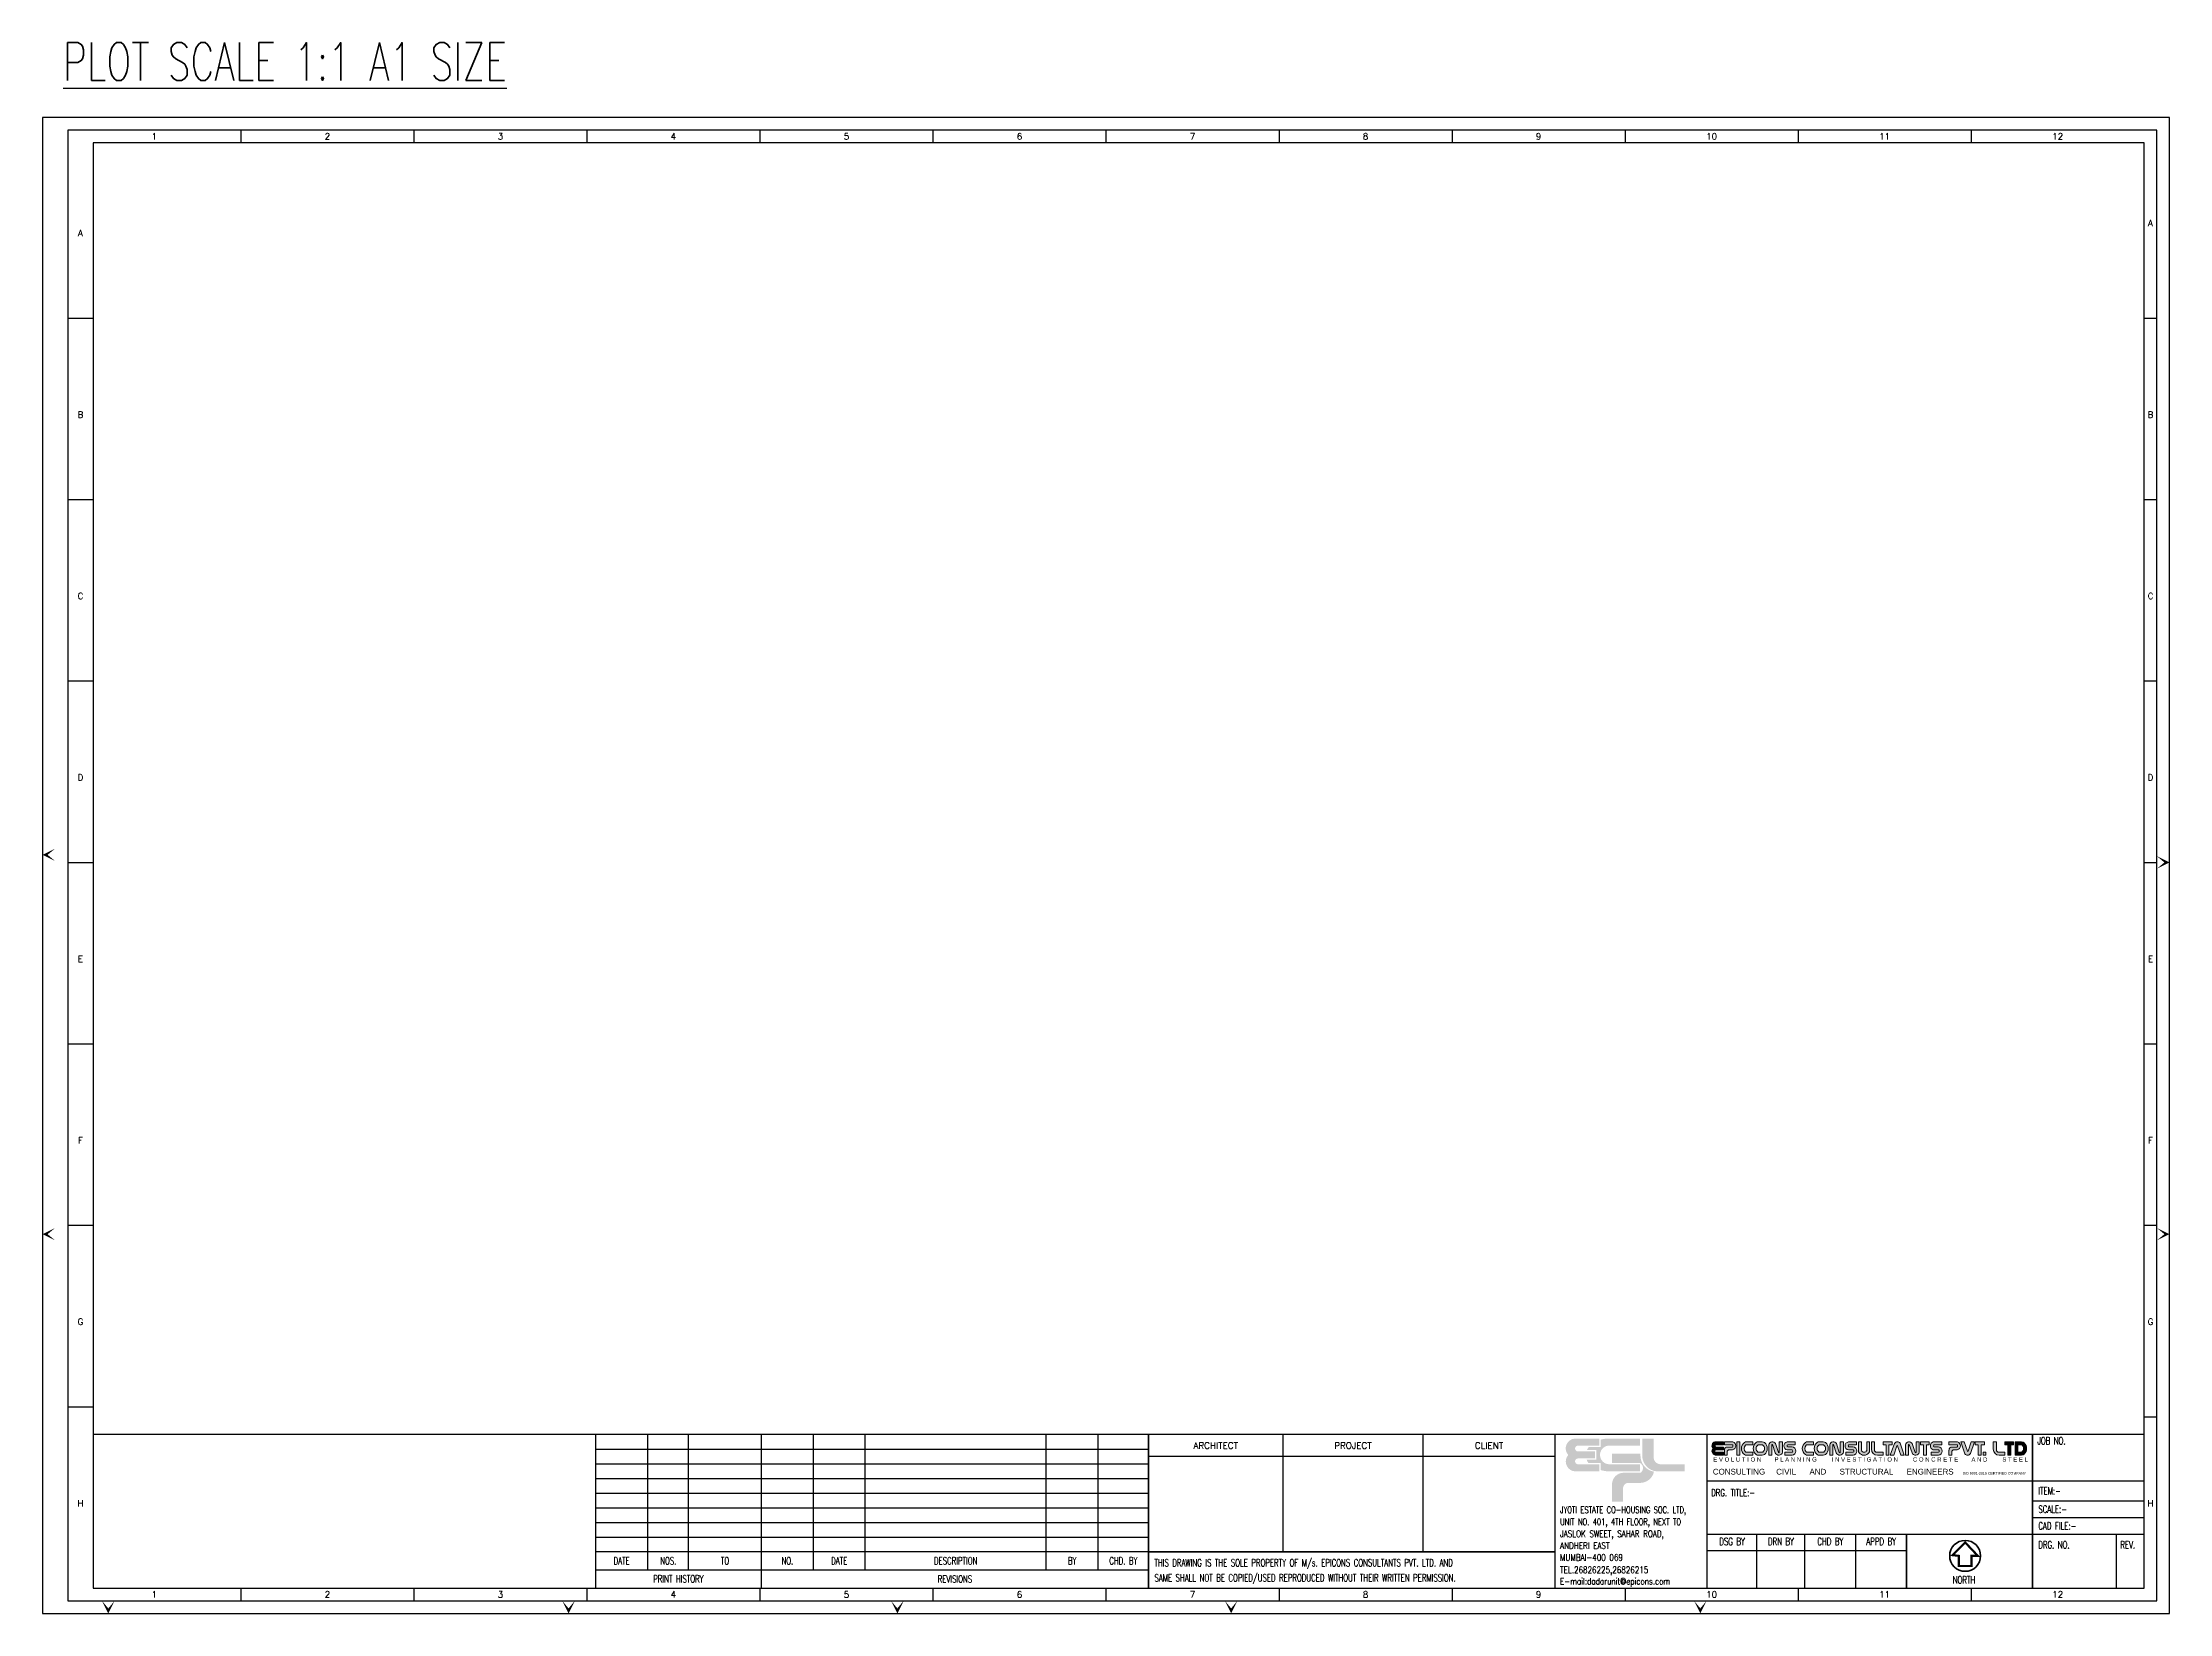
# Model space of a CAD drawing. Header units: inches. Extents: x 33061 to 258472, y -112665 to 58496.
# Drawn here: x 36306 to 120428, y -3643 to 58496 of the extents above; entities that cross this region are included whole.
import ezdxf
from ezdxf.enums import TextEntityAlignment as Align

# ---------------------------------------------------------------- set-up
doc = ezdxf.new("R2010")
doc.units = ezdxf.units.IN
doc.header["$MEASUREMENT"] = 0
doc.layers.add('00 ECPL LOGO', color=250, linetype='Continuous', lineweight=20)
doc.layers.add('00 ELEV-2', color=9, linetype='Continuous', lineweight=30)
for name, color, linetype in [('PNA', 8, 'Continuous'), ('S-TEXT-1', 4, 'Continuous'), ('TEXT (SHEET)', 4, 'Continuous'), ('TITLE', 6, 'Continuous')]:
    doc.layers.add(name, color=color, linetype=linetype)
doc.styles.add('ROMANS', font='simplex.shx', dxfattribs={"width": 0.7})
doc.styles.add('SEC. TEXT', font='arial.ttf', dxfattribs={"height": 180})

# ---------------------------------------------------------------- blocks, each defined once
blk = doc.blocks.new('FOLDER')
at = {"layer": 'PNA'}
for points in [[(-1250, 2500), (0, 0), (0, 1000)], [(1250, 2500), (0, 0), (0, 1000)]]:
    blk.add_solid(points, dxfattribs=at)
blk = doc.blocks.new('ecpl logo')
at = {"layer": '00 ECPL LOGO'}
for color, points in [(256, [(351, -827, 0.621111), (586, -1401), (1442, -1401), (1442, -1151), (682, -1151, -0.917622), (682, -948), (1285, -948), (1285, -702), (682, -702, -0.926164), (682, -501), (1442, -501), (1442, -251), (581, -251, 0.621111), (351, -827)]), (152, [(2940, -251), (2940, -863, 0.384329), (3453, -1401), (4422, -1401), (4422, -1151), (3582, -1151, -0.414214), (3340, -908), (3340, -251)]), (140, [(1887, -779), (1887, -1102), (2862, -1102, -0.232111), (2971, -1281, -0.194401), (2883, -1450), (2269, -1450, 0.364674), (1887, -1802), (1887, -2463), (2269, -2463), (2269, -1996, -0.414214), (2462, -1802), (2899, -1802, 0.338499), (3350, -1412, -0.371272), (2877, -839), (2877, -779)])]:
    blk.add_hatch(color=color, dxfattribs=at).paths.add_polyline_path(points)
h = blk.add_hatch(color=253, dxfattribs=at)
h.dxf.hatch_style = 1
h.paths.add_polyline_path([(995, -993, 0.07148), (1056, -1106), (1486, -1106), (1486, -1356, 0.065387), (1776, -1401), (2862, -1401), (2862, -1151), (1776, -1151, -0.910826), (1742, -501), (2862, -501), (2862, -251), (1776, -251, 0.069483), (1486, -291), (1486, -546), (1071, -546, 0.072407), (1003, -657), (1329, -657), (1329, -993)])
blk = doc.blocks.new('SHEET')
at = {"layer": '00 ECPL LOGO'}
h = blk.add_hatch(color=7, dxfattribs=at)
h.dxf.hatch_style = 1
h.paths.add_polyline_path([(744416, -118817), (744416, -118690), (744100, -118690, 0.261636), (743967, -118765, 0.285841), (743969, -118968, 0.344902), (743992, -119203, 0.204992), (744105, -119251), (744416, -119251), (744416, -119126), (744113, -119126, -1), (744106, -119026), (744416, -119026), (744416, -118912), (744113, -118912, -1), (744111, -118817)])
h = blk.add_hatch(color=7, dxfattribs=at)
h.dxf.hatch_style = 1
h.paths.add_polyline_path([(744815, -118690), (744458, -118690), (744458, -118817), (744798, -118817, -0.440545), (744798, -118912), (744582, -118912, 0.414214), (744458, -119036), (744458, -119251), (744574, -119251), (744574, -119119, -0.414214), (744667, -119026), (744798, -119026, 0.757811)])
h.paths.add_polyline_path([(745106, -118690), (744984, -118690), (744984, -119251), (745106, -119251)])
h.paths.add_polyline_path([(745649, -118690), (745393, -118690, 0.154275), (745304, -118719, 0.519672), (745304, -119223, 0.154275), (745393, -119251), (745649, -119251), (745649, -119126), (745366, -119126, -0.210356), (745343, -119116, -0.388707), (745343, -118827, -0.210356), (745366, -118817), (745649, -118817)])
h.paths.add_polyline_path([(746042, -118690), (745884, -118690, 0.159018), (745792, -118720, 0.507969), (745792, -119221, 0.159018), (745884, -119251), (746042, -119251, 0.173791), (746141, -119215, 0.472311), (746141, -118726, 0.173791)])
h.paths.add_polyline_path([(746053, -118817, -0.185052), (746074, -118825, -0.445894), (746074, -119118, -0.185052), (746053, -119126), (745877, -119126, -0.185052), (745857, -119118, -0.445894), (745857, -118825, -0.185052), (745877, -118817)], flags=16)
h.paths.add_polyline_path([(746598, -118766, 0.723435), (746325, -118817), (746325, -119251), (746445, -119251), (746445, -118817, -0.723435), (746476, -118805), (746591, -119153, 0.724077), (746897, -119126), (746897, -118690), (746758, -118690), (746758, -119125, -0.755661), (746720, -119137)])
h.paths.add_polyline_path([(747431, -118690), (747095, -118690, 0.823713), (747095, -119029), (747293, -119029, -0.713272), (747293, -119126), (746991, -119126), (746991, -119251), (747293, -119251, 0.900309), (747293, -118903), (747119, -118903, -0.746931), (747119, -118817), (747431, -118817)])
h = blk.add_hatch(color=7, dxfattribs=at)
h.dxf.hatch_style = 1
h.paths.add_polyline_path([(748196, -118690), (747940, -118690, 0.154275), (747851, -118719, 0.519672), (747851, -119223, 0.154275), (747940, -119251), (748196, -119251), (748196, -119126), (747913, -119126, -0.210932), (747890, -119116, -0.385278), (747889, -118827, -0.212895), (747912, -118817), (748196, -118817)])
h.paths.add_polyline_path([(748697, -118726, 0.173792), (748598, -118690), (748440, -118690, 0.159018), (748348, -118720, 0.507969), (748348, -119221, 0.159018), (748440, -119251), (748598, -119251, 0.173792), (748697, -119215, 0.472311)])
h.paths.add_polyline_path([(748609, -118817, -0.185053), (748630, -118825, -0.445893), (748630, -119118, -0.185053), (748609, -119126), (748433, -119126, -0.185053), (748412, -119118, -0.445893), (748412, -118825, -0.185053), (748433, -118817)], flags=16)
h.paths.add_polyline_path([(748877, -118817), (748877, -119251), (748998, -119251), (748998, -118817, -0.436861), (749016, -118798, -0.319738), (749030, -118809), (749144, -119153, 0.724077), (749450, -119126), (749450, -118690), (749311, -118690), (749311, -119125, -0.755661), (749273, -119137), (749151, -118766, 0.723435)])
h.paths.add_polyline_path([(749989, -118690), (749652, -118690, 0.823713), (749652, -119029), (749850, -119029, -0.713272), (749850, -119126), (749548, -119126), (749548, -119251), (749850, -119251, 0.900309), (749850, -118903), (749676, -118903, -0.746931), (749676, -118817), (749989, -118817)])
h.paths.add_polyline_path([(750197, -118690), (750076, -118690), (750076, -119056, 0.160106), (750107, -119149, 0.505303), (750511, -119149, 0.160106), (750542, -119056), (750542, -118690), (750424, -118690), (750424, -119056, -0.621318), (750197, -119056)])
h.paths.add_polyline_path([(750747, -118690), (750620, -118690), (750620, -119002, 0.414214), (750869, -119251), (751105, -119251), (751105, -119126), (750840, -119126, -0.414214), (750747, -119033)])
h.paths.add_polyline_path([(751489, -118690), (751105, -118690), (751105, -118814), (751230, -118814), (751230, -119251), (751351, -119251), (751351, -118814), (751489, -118814)])
h.paths.add_polyline_path([(751818, -118748, 0.539211), (751589, -118756), (751410, -119251), (751551, -119251), (751685, -118862, -0.708617), (751714, -118862), (751854, -119251), (751989, -119251)])
h.paths.add_polyline_path([(752326, -118766, 0.723435), (752052, -118817), (752052, -119251), (752173, -119251), (752173, -118817, -0.723435), (752204, -118805), (752319, -119153, 0.724077), (752624, -119126), (752624, -118690), (752486, -118690), (752486, -119125, -0.755661), (752448, -119137)])
h.paths.add_polyline_path([(753041, -118690), (752674, -118690), (752674, -118814), (752799, -118814), (752799, -119251), (752921, -119251), (752921, -118814), (753041, -118814)])
h.paths.add_polyline_path([(753562, -118690), (753249, -118690, 0.157568), (753158, -118720, 0.511532), (753158, -118999, 0.157569), (753249, -119029), (753424, -119029, -0.713272), (753424, -119126), (753122, -119126), (753122, -119251), (753424, -119251, 0.900308), (753424, -118903), (753256, -118903), (753250, -118903, -0.722204), (753250, -118814), (753562, -118814)])
h = blk.add_hatch(color=7, dxfattribs=at)
h.dxf.hatch_style = 1
h.paths.add_polyline_path([(754225, -118690), (753867, -118690), (753867, -118817), (754193, -118817, -0.270444), (754220, -118833, -0.26297), (754220, -118896, -0.270444), (754193, -118912), (753992, -118912, 0.414214), (753867, -119036), (753867, -119251), (753984, -119251), (753984, -119119, -0.414214), (754077, -119026), (754208, -119026, 0.757811)])
h.paths.add_polyline_path([(754498, -118690), (754363, -118690), (754534, -119193, 0.539211), (754762, -119186), (754941, -118690), (754800, -118690), (754667, -119079, -0.708617), (754638, -119079)])
h.paths.add_polyline_path([(755348, -118690), (754963, -118690), (754963, -118814), (755089, -118814), (755089, -119251), (755210, -119251), (755210, -118814), (755348, -118814)])
h.paths.add_polyline_path([(755851, -118690), (755724, -118690), (755724, -119002, 0.414214), (755973, -119251), (756209, -119251), (756209, -119126), (755945, -119126, -0.414214), (755851, -119033)])
h.paths.add_polyline_path([(755416, -119126), (755302, -119126), (755302, -119251), (755416, -119251)])
h = blk.add_hatch(color=7, dxfattribs=at)
h.dxf.hatch_style = 1
h.paths.add_polyline_path([(756208, -118690), (756208, -118814), (756334, -118814), (756334, -119251), (756455, -119251), (756455, -118814), (756575, -118814), (756575, -118690)])
h.paths.add_polyline_path([(756636, -118690), (756636, -119251), (756910, -119251, 0.189446), (757016, -119209, 0.435754), (757016, -118732, 0.189446), (756910, -118690)])
h.paths.add_polyline_path([(756913, -118814, -0.519112), (756913, -119126), (756754, -119126), (756754, -118814)], flags=16)
at = {"color": 1}
for p, q in [((762042, -118391, -8), (676135, -118391, -8)), ((743744, -120329, -8), (762042, -120329, -8)), ((743744, -122562, -8), (762042, -122562, -8)), ((697174, -123292, -8), (720414, -123292, -8)), ((743744, -123243, -8), (752092, -123243, -8)), ((697174, -124054, -8), (720337, -124054, -8))]:
    blk.add_line(p, q, dxfattribs=at)
for p, q in [((699374, -124054, -8), (699374, -118391, -8)), ((701079, -124054, -8), (701079, -118391, -8)), ((706304, -124054, -8), (706304, -118391, -8)), ((708467, -124054, -8), (708467, -118391, -8)), ((716058, -124054, -8), (716058, -118391, -8)), ((718236, -124054, -8), (718236, -118391, -8)), ((752092, -124822, -8), (752092, -122562, -8))]:
    blk.add_line(p, q)
at = {"color": 5, "linetype": 'ByBlock', "lineweight": -2}
for p, q in [((697187, -119004, -8), (720337, -119004, -8)), ((697187, -119617, -8), (720337, -119617, -8)), ((697187, -120229, -8), (720337, -120229, -8)), ((697187, -120842, -8), (720337, -120842, -8)), ((697187, -121454, -8), (720337, -121454, -8)), ((757383, -121163, -8), (762042, -121163, -8)), ((757383, -121862, -8), (762042, -121862, -8)), ((697187, -122067, -8), (720337, -122067, -8)), ((697187, -122680, -8), (720337, -122680, -8)), ((745825, -124822, -8), (745825, -122562, -8)), ((747834, -124822, -8), (747834, -122562, -8)), ((749963, -124822, -8), (749963, -122562, -8)), ((760876, -122562, -8), (760876, -124822, -8))]:
    blk.add_line(p, q, dxfattribs=at)
at = {"elevation": -8, "flags": 128}
blk.add_lwpolyline([(674017, -125881), (763101, -125881), (763101, -63214), (674017, -63214)], close=True, dxfattribs=at)
at = {"color": 1, "const_width": 60.9, "elevation": -8}
for points in [[(697187, -124807), (697187, -118391)], [(704126, -124807), (704126, -118391)], [(720337, -124821), (720337, -118391)], [(725970, -123298), (725970, -118391)], [(731835, -123298), (731835, -118391)], [(737368, -124822), (737368, -118391)], [(743729, -124822), (743729, -118391)], [(757364, -124822), (757364, -118391)], [(720337, -119302), (737368, -119302)], [(752092, -124822), (752092, -122562)], [(720337, -123298), (737368, -123298)]]:
    blk.add_lwpolyline(points, dxfattribs=at)
at = {"layer": '00 ECPL LOGO', "color": 7}
for p, q in [((744416, -118690, -8), (744100, -118690, -8)), ((744105, -119251, -8), (744416, -119251, -8)), ((744106, -119026, -8), (744416, -119026, -8)), ((744416, -119126, -8), (744106, -119126, -8)), ((744113, -118817, -8), (744416, -118817, -8)), ((744416, -118912, -8), (744113, -118912, -8)), ((744416, -118817, -8), (744416, -118690, -8)), ((744416, -119026, -8), (744416, -118912, -8)), ((744416, -119251, -8), (744416, -119126, -8)), ((744815, -118690, -8), (744458, -118690, -8)), ((744458, -118690, -8), (744458, -118817, -8)), ((744798, -118817, -8), (744458, -118817, -8)), ((744458, -119036, -8), (744458, -119251, -8)), ((744458, -119251, -8), (744574, -119251, -8)), ((744574, -119119, -8), (744574, -119251, -8)), ((744798, -118912, -8), (744582, -118912, -8)), ((744667, -119026, -8), (744798, -119026, -8)), ((744984, -118690, -8), (745106, -118690, -8)), ((744984, -118690, -8), (744984, -119251, -8)), ((744984, -119251, -8), (745106, -119251, -8)), ((745106, -118690, -8), (745106, -119251, -8)), ((745366, -118817, -8), (745649, -118817, -8)), ((745366, -119126, -8), (745649, -119126, -8)), ((745393, -118690, -8), (745649, -118690, -8)), ((745393, -119251, -8), (745649, -119251, -8)), ((745649, -118817, -8), (745649, -118690, -8)), ((745649, -119251, -8), (745649, -119126, -8)), ((745877, -118817, -8), (746053, -118817, -8)), ((745877, -119126, -8), (746053, -119126, -8)), ((745884, -118690, -8), (746042, -118690, -8)), ((746042, -119251, -8), (745884, -119251, -8)), ((746325, -118817, -8), (746325, -119251, -8)), ((746325, -119251, -8), (746445, -119251, -8)), ((746445, -118817, -8), (746445, -119251, -8)), ((746476, -118805, -8), (746591, -119153, -8)), ((746598, -118766, -8), (746720, -119137, -8)), ((746733, -119251, -8), (746758, -119251, -8)), ((746758, -118690, -8), (746897, -118690, -8)), ((746897, -118690, -8), (746758, -118690, -8)), ((746758, -118690, -8), (746758, -119126, -8)), ((746758, -119250, -8), (746758, -119251, -8)), ((746897, -118690, -8), (746897, -119126, -8)), ((746897, -118817, -8), (746897, -118817, -8)), ((746897, -119126, -8), (746897, -119126, -8)), ((746991, -119251, -8), (746991, -119126, -8)), ((746991, -119126, -8), (747293, -119126, -8)), ((746991, -119251, -8), (747293, -119251, -8)), ((746991, -119251, -8), (747293, -119251, -8)), ((747095, -118690, -8), (747431, -118690, -8)), ((747431, -118690, -8), (747095, -118690, -8)), ((747293, -119029, -8), (747095, -119029, -8)), ((747119, -118817, -8), (747431, -118817, -8)), ((747293, -118903, -8), (747119, -118903, -8)), ((747431, -118817, -8), (747431, -118690, -8)), ((747912, -118817, -8), (748196, -118817, -8)), ((747913, -119126, -8), (748196, -119126, -8)), ((748196, -118690, -8), (747940, -118690, -8)), ((747940, -119251, -8), (748196, -119251, -8)), ((748196, -118817, -8), (748196, -118690, -8)), ((748196, -119251, -8), (748196, -119126, -8)), ((748433, -118817, -8), (748609, -118817, -8)), ((748433, -119126, -8), (748609, -119126, -8)), ((748440, -118690, -8), (748598, -118690, -8)), ((748440, -119251, -8), (748598, -119251, -8)), ((748877, -118817, -8), (748877, -119251, -8)), ((748877, -119251, -8), (748998, -119251, -8)), ((748877, -119251, -8), (748998, -119251, -8)), ((748877, -119251, -8), (748998, -119251, -8)), ((748998, -118817, -8), (748998, -119251, -8)), ((749030, -118809, -8), (749144, -119153, -8)), ((749151, -118766, -8), (749273, -119137, -8)), ((749311, -118690, -8), (749450, -118690, -8)), ((749311, -118690, -8), (749450, -118690, -8)), ((749450, -118690, -8), (749311, -118690, -8)), ((749311, -118690, -8), (749311, -119126, -8)), ((749450, -118690, -8), (749450, -119126, -8)), ((749450, -118817, -8), (749450, -118817, -8)), ((749548, -119251, -8), (749548, -119126, -8)), ((749548, -119126, -8), (749850, -119126, -8)), ((749548, -119126, -8), (749850, -119126, -8)), ((749548, -119251, -8), (749850, -119251, -8)), ((749548, -119251, -8), (749850, -119251, -8)), ((749548, -119251, -8), (749850, -119251, -8)), ((749652, -118690, -8), (749989, -118690, -8)), ((749652, -118690, -8), (749989, -118690, -8)), ((749989, -118690, -8), (749652, -118690, -8)), ((749850, -119029, -8), (749652, -119029, -8)), ((749676, -118817, -8), (749989, -118817, -8)), ((749850, -118903, -8), (749676, -118903, -8)), ((749989, -118817, -8), (749989, -118690, -8)), ((750076, -118690, -8), (750197, -118690, -8)), ((750197, -118690, -8), (750076, -118690, -8)), ((750076, -118690, -8), (750076, -119056, -8)), ((750197, -118690, -8), (750197, -119056, -8)), ((750424, -118690, -8), (750542, -118690, -8)), ((750542, -118690, -8), (750424, -118690, -8)), ((750424, -118690, -8), (750424, -119056, -8)), ((750542, -118690, -8), (750542, -119056, -8)), ((750620, -118690, -8), (750747, -118690, -8)), ((750747, -118690, -8), (750620, -118690, -8)), ((750620, -119002, -8), (750620, -118690, -8)), ((750747, -119033, -8), (750747, -118690, -8)), ((750840, -119126, -8), (751105, -119126, -8)), ((750869, -119251, -8), (751105, -119251, -8)), ((750869, -119251, -8), (751105, -119251, -8)), ((751105, -118690, -8), (751489, -118690, -8)), ((751489, -118690, -8), (751105, -118690, -8)), ((751105, -118690, -8), (751105, -118814, -8)), ((751105, -118814, -8), (751230, -118814, -8)), ((751105, -119126, -8), (751105, -119251, -8)), ((751230, -119251, -8), (751230, -118814, -8)), ((751230, -119251, -8), (751351, -119251, -8)), ((751230, -119251, -8), (751351, -119251, -8)), ((751351, -119251, -8), (751351, -118814, -8)), ((751351, -118814, -8), (751489, -118814, -8)), ((751410, -119251, -8), (751589, -118756, -8)), ((751410, -119251, -8), (751551, -119251, -8)), ((751489, -118690, -8), (751489, -118814, -8)), ((751489, -119251, -8), (751551, -119251, -8)), ((751551, -119251, -8), (751685, -118862, -8)), ((751854, -119251, -8), (751714, -118862, -8)), ((751989, -119251, -8), (751818, -118748, -8)), ((751854, -119251, -8), (751989, -119251, -8)), ((751854, -119251, -8), (751989, -119251, -8)), ((752052, -118817, -8), (752052, -119251, -8)), ((752052, -119251, -8), (752173, -119251, -8)), ((752052, -119251, -8), (752173, -119251, -8)), ((752052, -119251, -8), (752173, -119251, -8)), ((752173, -118817, -8), (752173, -119251, -8)), ((752204, -118805, -8), (752319, -119153, -8)), ((752326, -118766, -8), (752448, -119137, -8)), ((752486, -118690, -8), (752624, -118690, -8)), ((752486, -118690, -8), (752624, -118690, -8)), ((752624, -118690, -8), (752486, -118690, -8)), ((752486, -118690, -8), (752624, -118690, -8)), ((752486, -118690, -8), (752486, -119126, -8)), ((752624, -118690, -8), (752624, -119126, -8)), ((752624, -118817, -8), (752624, -118817, -8)), ((752624, -119126, -8), (752624, -119126, -8)), ((752674, -118690, -8), (753041, -118690, -8)), ((753041, -118690, -8), (752674, -118690, -8)), ((752674, -118690, -8), (753041, -118690, -8)), ((752674, -118690, -8), (753041, -118690, -8)), ((753041, -118690, -8), (752674, -118690, -8)), ((752674, -118690, -8), (752674, -118814, -8)), ((752674, -118814, -8), (752799, -118814, -8)), ((752674, -118814, -8), (752799, -118814, -8)), ((752799, -119251, -8), (752799, -118814, -8)), ((752799, -119251, -8), (752921, -119251, -8)), ((752799, -119251, -8), (752921, -119251, -8)), ((752799, -119251, -8), (752921, -119251, -8)), ((752799, -119251, -8), (752921, -119251, -8)), ((752921, -119251, -8), (752921, -118814, -8)), ((752921, -118814, -8), (753041, -118814, -8)), ((752921, -118814, -8), (753041, -118814, -8)), ((753041, -118690, -8), (753041, -118814, -8)), ((753122, -119251, -8), (753122, -119126, -8)), ((753122, -119126, -8), (753424, -119126, -8)), ((753122, -119126, -8), (753424, -119126, -8)), ((753122, -119126, -8), (753424, -119126, -8)), ((753122, -119251, -8), (753424, -119251, -8)), ((753122, -119251, -8), (753424, -119251, -8)), ((753122, -119251, -8), (753424, -119251, -8)), ((753122, -119251, -8), (753424, -119251, -8)), ((753122, -119251, -8), (753424, -119251, -8)), ((753225, -118690, -8), (753562, -118690, -8)), ((753225, -118690, -8), (753562, -118690, -8)), ((753424, -119029, -8), (753225, -119029, -8)), ((753562, -118690, -8), (753249, -118690, -8)), ((753249, -119029, -8), (753410, -119029, -8)), ((753250, -118814, -8), (753562, -118814, -8)), ((753424, -118903, -8), (753250, -118903, -8)), ((753256, -118903, -8), (753424, -118903, -8)), ((753562, -118817, -8), (753562, -118690, -8)), ((754225, -118690, -8), (753867, -118690, -8)), ((753867, -118690, -8), (753867, -118817, -8)), ((754193, -118817, -8), (753867, -118817, -8)), ((753867, -119036, -8), (753867, -119251, -8)), ((753867, -119251, -8), (753984, -119251, -8)), ((753984, -119119, -8), (753984, -119251, -8)), ((754193, -118912, -8), (753992, -118912, -8)), ((754077, -119026, -8), (754208, -119026, -8)), ((754498, -118690, -8), (754363, -118690, -8)), ((754498, -118690, -8), (754363, -118690, -8)), ((754363, -118690, -8), (754534, -119193, -8)), ((754498, -118690, -8), (754638, -119079, -8)), ((754800, -118690, -8), (754667, -119079, -8)), ((754941, -118690, -8), (754762, -119186, -8)), ((754941, -118690, -8), (754800, -118690, -8)), ((754862, -118690, -8), (754800, -118690, -8)), ((754941, -118690, -8), (754800, -118690, -8)), ((754963, -118690, -8), (755348, -118690, -8)), ((755348, -118690, -8), (754963, -118690, -8)), ((754963, -118690, -8), (755348, -118690, -8)), ((754963, -118690, -8), (755348, -118690, -8)), ((754963, -118690, -8), (755348, -118690, -8)), ((754963, -118690, -8), (754963, -118814, -8)), ((754963, -118814, -8), (755089, -118814, -8)), ((754963, -118814, -8), (755089, -118814, -8)), ((755089, -119251, -8), (755089, -118814, -8)), ((755089, -119251, -8), (755210, -119251, -8)), ((755089, -119251, -8), (755210, -119251, -8)), ((755089, -119251, -8), (755210, -119251, -8)), ((755210, -119251, -8), (755210, -118814, -8)), ((755210, -118814, -8), (755348, -118814, -8)), ((755210, -118814, -8), (755348, -118814, -8)), ((755348, -118690, -8), (755348, -118814, -8)), ((755724, -118690, -8), (755851, -118690, -8)), ((755851, -118690, -8), (755724, -118690, -8)), ((755724, -119002, -8), (755724, -118690, -8)), ((755851, -119033, -8), (755851, -118690, -8)), ((755945, -119126, -8), (756209, -119126, -8)), ((755973, -119251, -8), (756209, -119251, -8)), ((755973, -119251, -8), (756209, -119251, -8)), ((756208, -118690, -8), (756575, -118690, -8)), ((756575, -118690, -8), (756208, -118690, -8)), ((756208, -118690, -8), (756208, -118814, -8)), ((756208, -118814, -8), (756334, -118814, -8)), ((756334, -118814, -8), (756208, -118814, -8)), ((756209, -119126, -8), (756209, -119251, -8)), ((756334, -119251, -8), (756334, -118814, -8)), ((756334, -119251, -8), (756455, -119251, -8)), ((756334, -119251, -8), (756455, -119251, -8)), ((756334, -119251, -8), (756455, -119251, -8)), ((756334, -119251, -8), (756455, -119251, -8)), ((756352, -119251, -8), (756455, -119251, -8)), ((756352, -119251, -8), (756455, -119251, -8)), ((756352, -119251, -8), (756455, -119251, -8)), ((756352, -119251, -8), (756455, -119251, -8)), ((756455, -119251, -8), (756455, -118814, -8)), ((756455, -118814, -8), (756575, -118814, -8)), ((756455, -118814, -8), (756575, -118814, -8)), ((756575, -118814, -8), (756455, -118814, -8)), ((756575, -118690, -8), (756575, -118814, -8)), ((756636, -118690, -8), (756910, -118690, -8)), ((756636, -118690, -8), (756636, -119251, -8)), ((756636, -119251, -8), (756910, -119251, -8)), ((756754, -118814, -8), (756754, -119126, -8)), ((756754, -118814, -8), (756903, -118814, -8)), ((756754, -119126, -8), (756903, -119126, -8))]:
    blk.add_line(p, q, dxfattribs=at)
at = {"layer": '00 ECPL LOGO', "color": 7, "elevation": -8}
blk.add_lwpolyline([(755302, -119126), (755416, -119126), (755416, -119251), (755302, -119251)], close=True, dxfattribs=at)
at = {"layer": '00 ECPL LOGO', "color": 7}
for centre, radius, start, end in [((744131, -118865, -8), 192, 148.64797, 212.45631), ((744131, -119070, -8), 192, 147.54369, 223.66124), ((744100, -118846, -8), 156, 90, 148.64797), ((744105, -119095, -8), 156, 223.66124, 270), ((744109, -119076, -8), 50.3, 94.02421, 265.97579), ((744112, -118864, -8), 47.4, 88.76368, 271.23632), ((744582, -119036, -8), 124, 90, 180), ((744667, -119119, -8), 93.3, 90, 180), ((744760, -118856, -8), 175, 282.71879, 71.3398), ((744755, -118864, -8), 64.3, 312.44874, 47.55126), ((745481, -118971, -8), 308, 125.08074, 234.91926), ((745501, -118972, -8), 214, 137.51709, 222.48291), ((745393, -118846, -8), 156, 90, 125.08074), ((745393, -119095, -8), 156, 234.91926, 270), ((745366, -118848, -8), 31.1, 90, 137.51709), ((745366, -119095, -8), 31.1, 222.48291, 270), ((745975, -118971, -8), 310, 126.14172, 233.85828), ((745988, -118972, -8), 197, 131.93642, 228.06358), ((745884, -118846, -8), 156, 90, 126.14172), ((745884, -119095, -8), 156, 233.85828, 270), ((745877, -118848, -8), 31.1, 90, 131.93642), ((745877, -119095, -8), 31.1, 228.06358, 270), ((746042, -118846, -8), 156, 50.56378, 90), ((746042, -119095, -8), 156, 270, 309.43622), ((746053, -118848, -8), 31.1, 48.06358, 90), ((746053, -119095, -8), 31.1, 270, 311.93642), ((745942, -118972, -8), 197, 311.93642, 48.06358), ((745940, -118971, -8), 317, 309.43622, 50.56378), ((746470, -118837, -8), 147, 28.74999, 172.28311), ((746463, -118816, -8), 17.4, 40.01913, 183.55226), ((746739, -119089, -8), 162, 203.2219, 346.75502), ((746737, -119126, -8), 20.4, 214.07961, 357.61273), ((747128, -118860, -8), 172, 101.04253, 258.95747), ((747132, -118860, -8), 44.9, 106.48558, 253.51442), ((747275, -119077, -8), 175, 276.00604, 83.99396), ((747276, -119078, -8), 51.6, 289.00161, 70.99839), ((748028, -118971, -8), 308, 125.08074, 234.91926), ((748049, -118971, -8), 215, 138.07412, 222.35635), ((747940, -118846, -8), 156, 90, 125.08074), ((747940, -119095, -8), 156, 234.91926, 270), ((747912, -118848, -8), 31.1, 90, 138.07412), ((747913, -119095, -8), 31.1, 222.35635, 270), ((748531, -118971, -8), 310, 126.14172, 233.85828), ((748544, -118972, -8), 197, 131.93642, 228.06358), ((748440, -118846, -8), 156, 90, 126.14172), ((748440, -119095, -8), 156, 233.85828, 270), ((748433, -118848, -8), 31.1, 90, 131.93642), ((748433, -119095, -8), 31.1, 228.06358, 270), ((748598, -118846, -8), 156, 50.56378, 90), ((748598, -119095, -8), 156, 270, 309.43622), ((748609, -118848, -8), 31.1, 48.06358, 90), ((748609, -119095, -8), 31.1, 270, 311.93642), ((748498, -118972, -8), 197, 311.93642, 48.06358), ((748495, -118971, -8), 317, 309.43622, 50.56378), ((749023, -118837, -8), 147, 28.74999, 172.28311), ((749016, -118816, -8), 17.4, 89.15773, 183.55226), ((749016, -118814, -8), 15.6, 18.23344, 89.15773), ((749292, -119089, -8), 162, 203.2219, 346.85165), ((749290, -119126, -8), 20.4, 214.07961, 357.61273), ((749685, -118860, -8), 172, 101.04253, 258.95747), ((749689, -118860, -8), 44.9, 106.48558, 253.51442), ((749832, -119077, -8), 175, 276.00604, 83.99396), ((749834, -119078, -8), 51.6, 289.00161, 70.99839), ((750232, -119056, -8), 156, 180, 216.38482), ((750309, -119000, -8), 251, 216.38482, 323.61518), ((750311, -119000, -8), 127, 206.29314, 333.70686), ((750386, -119056, -8), 156, 323.61518, 0), ((750869, -119002, -8), 249, 180, 270), ((750840, -119033, -8), 93.3, 180, 270), ((751706, -118827, -8), 137, 35.16598, 148.50219), ((751699, -118867, -8), 15.6, 19.76646, 161.05459), ((752198, -118837, -8), 147, 28.74999, 172.28311), ((752190, -118816, -8), 17.4, 40.01913, 183.55226), ((752467, -119089, -8), 162, 203.2219, 346.75502), ((752465, -119126, -8), 20.4, 214.07961, 357.61273), ((753258, -118860, -8), 172, 125.81796, 234.18198), ((753249, -118846, -8), 156, 90, 125.81796), ((753249, -118873, -8), 156, 234.18198, 270), ((753264, -118858, -8), 47, 108.32609, 238.19572), ((753256, -118872, -8), 31.1, 238.19572, 270), ((753406, -119077, -8), 175, 276.00604, 83.99396), ((753407, -119078, -8), 51.6, 289.00161, 70.99839), ((753992, -119036, -8), 124, 90, 180), ((754077, -119119, -8), 93.3, 90, 180), ((754193, -118848, -8), 31.1, 29.46718, 90), ((754193, -118881, -8), 31.1, 270, 330.53282), ((754169, -118856, -8), 175, 282.71879, 71.3398), ((754164, -118864, -8), 64.3, 330.53282, 29.46718), ((754646, -119114, -8), 137, 215.16598, 328.50219), ((754652, -119074, -8), 15.6, 199.76646, 341.05459), ((755973, -119002, -8), 249, 180, 270), ((755945, -119033, -8), 93.3, 180, 270), ((756903, -118845, -8), 31.1, 51.48158, 90), ((756903, -119095, -8), 31.1, 270, 308.51842), ((756910, -118846, -8), 156, 47.09074, 90), ((756910, -119095, -8), 156, 270, 312.90926), ((756803, -118970, -8), 191, 308.51842, 51.48158), ((756794, -118971, -8), 326, 312.90926, 47.09074)]:
    blk.add_arc(centre, radius, start, end, dxfattribs=at)
at = {"layer": 'PNA'}
for p, q in [((682323, -63743, -8), (682323, -64273, -8)), ((689570, -63743, -8), (689570, -64273, -8)), ((696817, -63743, -8), (696817, -64273, -8)), ((704065, -63743, -8), (704065, -64273, -8)), ((711312, -63743, -8), (711312, -64273, -8)), ((718559, -63743, -8), (718559, -64273, -8)), ((725806, -63743, -8), (725806, -64273, -8)), ((733053, -63743, -8), (733053, -64273, -8)), ((740301, -63743, -8), (740301, -64273, -8)), ((747548, -63743, -8), (747548, -64273, -8)), ((754795, -63743, -8), (754795, -64273, -8)), ((675076, -71620, -8), (676135, -71620, -8)), ((762042, -71620, -8), (762572, -71620, -8)), ((675076, -79220, -8), (676135, -79220, -8)), ((762042, -79220, -8), (762572, -79220, -8)), ((675076, -86820, -8), (676135, -86820, -8)), ((762042, -86820, -8), (762572, -86820, -8)), ((675076, -94421, -8), (676135, -94421, -8)), ((762042, -94421, -8), (762572, -94421, -8)), ((675076, -102021, -8), (676135, -102021, -8)), ((762042, -102021, -8), (762572, -102021, -8)), ((675076, -109621, -8), (676135, -109621, -8)), ((762042, -109621, -8), (762572, -109621, -8)), ((675076, -117221, -8), (676135, -117221, -8)), ((762042, -117645, -8), (762572, -117645, -8)), ((682323, -124822, -8), (682323, -125351, -8)), ((689570, -124822, -8), (689570, -125351, -8)), ((696817, -124822, -8), (696817, -125351, -8)), ((704065, -124822, -8), (704065, -125351, -8)), ((711312, -124822, -8), (711312, -125351, -8)), ((718559, -124822, -8), (718559, -125351, -8)), ((725806, -124822, -8), (725806, -125351, -8)), ((733053, -124822, -8), (733053, -125351, -8)), ((740301, -124822, -8), (740301, -125351, -8)), ((747548, -124822, -8), (747548, -125351, -8)), ((754795, -124822, -8), (754795, -125351, -8))]:
    blk.add_line(p, q, dxfattribs=at)
at = {"layer": 'PNA', "color": 1, "elevation": -8}
for points in [[(675076, -125351), (762572, -125351), (762572, -63743), (675076, -63743)], [(676135, -124822), (762042, -124822), (762042, -64273), (676135, -64273)]]:
    blk.add_lwpolyline(points, close=True, dxfattribs=at)
at = {"layer": '00 ELEV-2', "xscale": 1.196575288621444, "yscale": 1.196575288621444, "zscale": 1.196575288621444}
blk.add_blockref('ecpl logo', (737501, -118253, -8), dxfattribs=at)
at = {"layer": 'PNA', "xscale": 0.2118545526379952, "yscale": 0.2118545526379952, "zscale": 0.2118545526379952}
for p, rotation in [((674017, -94103, -8), 270), ((763101, -94421, -8), 90), ((674017, -109992, -8), 270), ((763101, -109992, -8), 90)]:
    blk.add_blockref('FOLDER', p, dxfattribs=dict(at, rotation=rotation))
at = {"layer": 'PNA', "xscale": 0.2118545530764889, "yscale": 0.2118545530764889, "zscale": 0.2118545530764889}
for p in [(676771, -125881, -8), (696049, -125881, -8), (709820, -125881, -8), (723802, -125881, -8), (743452, -125881, -8)]:
    blk.add_blockref('FOLDER', p, dxfattribs=at)
at = {"layer": '00 ECPL LOGO', "color": 7, "attachment_point": 1, "style": 'SEC. TEXT'}
for s, insert, char_height, width in [('\\pt22;E V O L U T I O N        P L A N N I N G         I N V E S T I G A T I O N         C O N C R E T E        A N D         S T E E L', (743997, -119340, -8), 179.486, 533076.99), ('\\pt22;CONSULTING     CIVIL      AND      STRUCTURAL      ENGINEERS', (743975, -119822, -8), 239.32, 593218.02), ('\\pt22;ISO 9001-2015 CERTIFIED COMPANY', (754434, -119956, -8), 107.69, 519658.89)]:
    blk.add_mtext(s, dxfattribs=dict(at, insert=insert, char_height=char_height, width=width))
at = {"layer": 'PNA', "style": 'ROMANS'}
for s, height, p in [('1', 265, (678700, -64008, -8)), ('2', 265, (685947, -64008, -8)), ('3', 265, (693195, -64008, -8)), ('4', 265, (700442, -64008, -8)), ('5', 265, (707689, -64008, -8)), ('6', 265, (714936, -64008, -8)), ('7', 265, (722183, -64008, -8)), ('8', 265, (729431, -64008, -8)), ('9', 265, (736678, -64008, -8)), ('10', 264.8, (743925, -64008, -8)), ('11', 264.8, (751172, -64008, -8)), ('12', 264.8, (758419, -64008, -8)), ('A', 265, (762307, -67636, -8)), ('A', 265, (675605, -68060, -8)), ('B', 265, (675605, -75660, -8)), ('B', 265, (762307, -75660, -8)), ('C', 265, (675605, -83260, -8)), ('C', 265, (762307, -83260, -8)), ('D', 265, (675605, -90861, -8)), ('D', 265, (762307, -90861, -8)), ('E', 265, (675605, -98461, -8)), ('E', 265, (762307, -98461, -8)), ('F', 265, (675605, -106061, -8)), ('F', 265, (762307, -106061, -8)), ('G', 265, (675605, -113661, -8)), ('G', 265, (762307, -113661, -8)), ('H', 265, (675605, -121262, -8)), ('H', 265, (762307, -121262, -8)), ('1', 265, (678700, -125086, -8)), ('2', 265, (685947, -125086, -8)), ('3', 265, (693195, -125086, -8)), ('4', 265, (700442, -125086, -8)), ('5', 265, (707689, -125086, -8)), ('6', 265, (714936, -125086, -8)), ('7', 265, (722183, -125086, -8)), ('8', 265, (729431, -125086, -8)), ('9', 265, (736678, -125086, -8)), ('10', 264.8, (743925, -125086, -8)), ('11', 264.8, (751172, -125086, -8)), ('12', 264.8, (758419, -125086, -8))]:
    blk.add_text(s, height=height, dxfattribs=at).set_placement(p, align=Align.MIDDLE)
at = {"layer": 'S-TEXT-1', "style": 'ROMANS'}
for s, height, width, p in [('JYOTI ESTATE CO-HOUSING SOC. LTD,', 276, 0.75, (737578, -121678)), ('UNIT NO. 401, 4TH FLOOR, NEXT TO', 276, 0.75, (737578, -122178)), ('ANDHERI EAST', 275, 0.8, (737578, -123178)), ('JASLOK SWEET, SAHAR ROAD,', 275, 0.8, (737578, -122678)), ('MUMBAI-400 069', 275, 0.8, (737578, -123671)), ('TEL.26826225,26826215', 275, 0.8, (737578, -124194)), ('E-mail:dadarunit@epicons.com', 275, 0.8, (737578, -124671))]:
    blk.add_text(s, height=height, dxfattribs=dict(at, width=width)).set_placement(p)
at = {"layer": 'TEXT (SHEET)', "color": 2, "style": 'ROMANS'}
for s, p in [('ARCHITECT', (723154, -118847, -8)), ('PROJECT', (728903, -118847, -8)), ('CLIENT', (734602, -118847, -8))]:
    blk.add_text(s, height=269, dxfattribs=at).set_placement(p, align=Align.MIDDLE_CENTER)
at = {"layer": 'TEXT (SHEET)', "color": 4, "style": 'ROMANS', "width": 0.7}
for s, height, p in [('JOB NO.', 304.7, (757570, -118798, -8)), ('THIS DRAWING IS THE SOLE PROPERTY OF M/s. EPICONS CONSULTANTS PVT. LTD. AND', 304.74, (720588, -123908, -8)), ('SAME SHALL NOT BE COPIED/USED REPRODUCED WITHOUT THEIR WRITTEN PERMISSION.', 304.74, (720588, -124539, -8)), ('NORTH', 304.7, (754025, -124626, -8))]:
    blk.add_text(s, height=height, dxfattribs=at).set_placement(p)
for s, height, p in [('DRG. TITLE:-', 304.74, (743907, -120822, -8)), ('ITEM:-', 304.7, (757610, -120746, -8)), ('SCALE:-', 304.7, (757610, -121512, -8)), ('CAD FILE:-', 304.7, (757610, -122212, -8)), ('DRG. NO. ', 304.7, (757610, -123001, -8)), ('REV.', 304.7, (761044, -123001, -8))]:
    blk.add_text(s, height=height, dxfattribs=at).set_placement(p, align=Align.MIDDLE_LEFT)
for s, height, p in [('DSG BY', 304.7, (744785, -122864, -8)), ('DRN BY', 304.7, (746829, -122864, -8)), ('CHD BY', 304.7, (748898, -122864, -8)), ('APPD BY', 304.7, (751027, -122864, -8)), ('DATE', 304.7, (698274, -123673, -8)), ('NOS.', 304.7, (700226, -123673, -8)), ('TO', 304.7, (702602, -123673, -8)), ('NO.', 304.7, (705215, -123673, -8)), ('DATE', 304.7, (707386, -123673, -8)), ('DESCRIPTION', 304.74, (712263, -123673, -8)), ('BY', 304.7, (717147, -123673, -8)), ('CHD. BY', 304.7, (719287, -123673, -8)), ('PRINT HISTORY', 304.74, (700650, -124431, -8)), ('REVISIONS', 304.7, (712231, -124438, -8))]:
    blk.add_text(s, height=height, dxfattribs=at).set_placement(p, align=Align.MIDDLE_CENTER)

msp = doc.modelspace()

# ---------------------------------------------------------------- linework, layer by layer
at = {"layer": 'TITLE', "color": 1, "const_width": 85.7, "elevation": -8}
msp.add_lwpolyline([(112347, -833), (111845, -1335), (112094, -1364), (112094, -1768), (112601, -1768), (112601, -1364), (112849, -1364)], close=True, dxfattribs=at)
at = {"layer": 'TITLE', "lineweight": 35}
msp.add_circle((112347, -1364, -8), 612, dxfattribs=at)

# ---------------------------------------------------------------- block references
at = {"xscale": 0.9442870632672332, "yscale": 0.9442870632672332, "zscale": 0.9442870632672332}
msp.add_blockref('SHEET', (-600159, 115225, 0), dxfattribs=at)

# ---------------------------------------------------------------- texts
at = {"layer": 'TITLE', "color": 2, "style": 'ROMANS', "width": 0.7}
msp.add_text('%%UPLOT SCALE 1:1 A1 SIZE', height=1500, dxfattribs=at).set_placement((37118, 56996))

doc.saveas('drawing.dxf')
